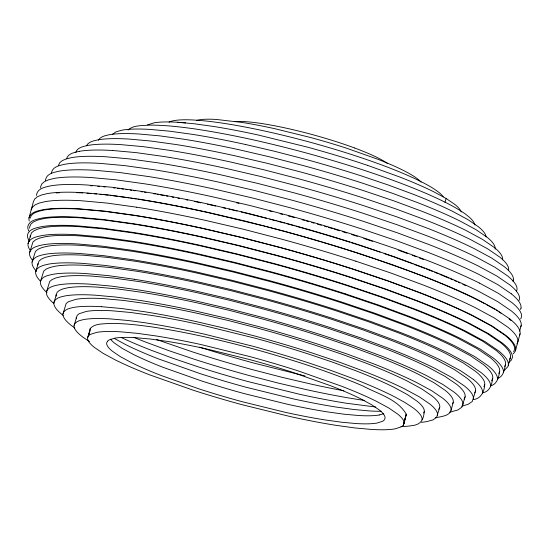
<?xml version="1.0" encoding="UTF-8"?>
<svg xmlns="http://www.w3.org/2000/svg" width="549" height="549" viewBox="0 0 549 549"><rect width="100%" height="100%" fill="white"/><g stroke="black" fill="none" stroke-linecap="round" stroke-linejoin="round"><path stroke-width="0.82" d="M89.864 330.937L90.269 328.419C94.95 323.354 102.738 324.102 109.025 323.43C123.34 323.244 137.586 324.926 151.737 326.895C188.485 332.44 224.733 340.936 260.528 350.859C295.238 360.707 329.695 371.742 362.889 385.961C377.534 393.901 397.524 398.897 406.274 414.172L403.295 425.303L401.518 426.779L395.054 428.858A166.573 24.623 15.3 0 1 371.399 429.442L354.812 427.939L335.487 425.249A166.573 24.623 15.3 0 1 290.764 416.684L241.69 404.599A166.573 24.623 15.3 0 1 192.98 390.147L149.486 374.782A166.573 24.623 15.3 0 1 115.393 359.972L102.951 353.24L94.099 347.194A166.573 24.623 15.3 0 1 87.648 337.683L89.864 330.937L87.648 337.683M404.085 423.554L406.274 414.172L403.295 425.303L404.085 423.554A166.573 24.623 15.3 0 0 397.627 414.035L388.774 407.989L376.333 401.257A166.573 24.623 15.3 0 0 342.24 386.448L298.752 371.083A166.573 24.623 15.3 0 0 250.035 356.637L200.968 344.546A166.573 24.623 15.3 0 0 156.239 335.981L136.921 333.291L120.327 331.788A166.573 24.623 15.3 0 0 96.679 332.378L90.208 334.451L88.437 335.926L90.269 328.419M29.269 220.986A255.875 37.819 15.3 0 1 28.994 217.884L33.393 201.764L34.614 199.067L37.339 196.796L41.58 194.97L47.289 193.605A256.067 37.847 15.3 0 1 83.668 192.706L109.176 195.012L138.904 199.15A256.067 37.847 15.3 0 1 207.68 212.326L245.012 221.034L283.16 230.916A256.067 37.847 15.3 0 1 358.065 253.137L392.96 264.913L424.953 276.771A256.067 37.847 15.3 0 1 477.383 299.548L496.516 309.897L510.138 319.195A255.875 37.819 15.3 0 1 520.054 333.826L515.23 351.346L513.26 353.837M30.044 250.042A249.905 36.941 15.3 0 1 28.061 243.598L31.444 232.9L34.107 230.683L38.252 228.906L43.831 227.567A250.09 36.968 15.3 0 1 79.358 226.689L104.269 228.947L133.297 232.989A250.09 36.968 15.3 0 1 200.474 245.856L236.935 254.359L274.191 264.014A250.09 36.968 15.3 0 1 347.352 285.713L381.431 297.215L412.676 308.799A250.09 36.968 15.3 0 1 463.884 331.04L482.571 341.149L495.871 350.228A250.09 36.968 15.3 0 1 505.56 364.522C504.222 369.649 503.701 376.593 497.62 378.378M32.405 260.205A245.993 36.358 15.3 0 1 29.571 252.67L32.94 242.013L35.561 239.831L39.638 238.081L45.135 236.763A246.172 36.385 15.3 0 1 80.106 235.898L104.626 238.115L133.201 242.095A246.172 36.385 15.3 0 1 199.328 254.763L235.212 263.136L271.885 272.633A246.172 36.385 15.3 0 1 343.9 293.996L377.451 305.319L408.209 316.718A246.172 36.385 15.3 0 1 458.614 338.616L477.006 348.567L490.099 357.502A246.172 36.385 15.3 0 1 499.638 371.57C498.677 377.369 497.078 384.561 490.305 385.885M36.447 271.22A241.025 35.623 15.3 0 1 32.096 262.01L35.438 251.408L38.011 249.267L42.005 247.551L47.386 246.261A241.196 35.651 15.3 0 1 81.65 245.417L105.676 247.592L133.675 251.49A241.196 35.651 15.3 0 1 198.464 263.897L233.627 272.098L269.559 281.411A241.196 35.651 15.3 0 1 340.119 302.341L372.991 313.431L403.124 324.603A241.196 35.651 15.3 0 1 452.506 346.055L470.527 355.807L483.36 364.563A241.196 35.651 15.3 0 1 492.707 378.343C491.918 384.472 489.804 391.615 482.791 392.803M40.509 281.232A235.096 34.752 15.3 0 1 35.685 271.638L39.006 261.104L41.511 259.018L45.402 257.344L50.645 256.088A235.096 34.752 15.3 0 1 84.045 255.264L107.467 257.385L134.759 261.18A235.096 34.752 15.3 0 1 197.901 273.278L232.179 281.273L267.198 290.346A235.096 34.752 15.3 0 1 335.974 310.748L368.015 321.563L397.387 332.447A235.096 34.752 15.3 0 1 445.52 353.357L463.088 362.862L475.592 371.399A235.096 34.752 15.3 0 1 484.698 384.828C484.335 391.76 480.862 398.773 473.348 399.576M47.029 292.706A227.609 33.64 15.3 0 1 40.441 281.589L43.721 271.124L46.143 269.106L49.918 267.487L54.996 266.265A227.78 33.667 15.3 0 1 87.36 265.469L110.047 267.521L136.488 271.199A227.78 33.667 15.3 0 1 197.674 282.92L230.882 290.668L264.81 299.459A227.78 33.667 15.3 0 1 331.445 319.223L362.484 329.702L390.943 340.25A227.78 33.667 15.3 0 1 437.58 360.508L454.599 369.717L466.719 377.986A227.78 33.667 15.3 0 1 475.544 391.005L472.257 401.463L468.112 404.345L461.654 406.178M53.843 303.48A218.962 32.364 15.3 0 1 46.459 291.876L49.705 281.507L52.038 279.565L55.669 278.007L60.555 276.833A219.12 32.391 15.3 0 1 91.683 276.065L113.506 278.041L138.945 281.582A219.12 32.391 15.3 0 1 197.805 292.857L229.75 300.31L262.388 308.764A219.12 32.391 15.3 0 1 326.49 327.78L356.356 337.855L383.73 348.004A219.12 32.391 15.3 0 1 428.597 367.494L444.964 376.353L456.624 384.307A219.12 32.391 15.3 0 1 465.113 396.831L461.867 407.2L457.88 409.966L451.017 411.867A218.962 32.364 15.3 0 1 449.604 412.1M451.045 410.323L453.248 402.266A208.956 30.888 15.3 0 0 445.15 390.325L434.039 382.735L418.427 374.288A208.956 30.888 15.3 0 0 375.64 355.704L349.535 346.028L321.062 336.42A208.956 30.888 15.3 0 0 259.931 318.29L228.803 310.219L198.34 303.117A208.956 30.888 15.3 0 0 142.212 292.363L117.953 288.987L97.139 287.106A208.956 30.888 15.3 0 0 67.458 287.841L62.792 288.952L59.333 290.442L57.11 292.294L53.912 302.554C55.209 297.75 61.097 296.831 65.249 295.897A208.805 30.861 15.3 0 1 94.936 295.163L115.75 297.05L140.002 300.42A208.805 30.861 15.3 0 1 196.13 311.173L226.6 318.283L257.714 326.346A208.805 30.861 15.3 0 1 318.852 344.477L347.332 354.091L373.43 363.761A208.805 30.861 15.3 0 1 416.217 382.344L431.83 390.799L442.947 398.382A208.805 30.861 15.3 0 1 451.038 410.323C449.755 415.133 443.853 416.046 439.708 416.979A208.805 30.861 15.3 0 1 435.453 417.576M74.726 327.973L70.656 324.946A196.913 29.104 15.3 0 1 63.018 313.685L66.155 303.549L68.254 301.799L75.913 299.342A197.057 29.124 15.3 0 1 103.905 298.656L123.539 300.427L146.411 303.611A197.057 29.124 15.3 0 1 199.342 313.754L228.068 320.451L257.426 328.062A197.057 29.124 15.3 0 1 315.071 345.156L341.931 354.222L366.547 363.349A197.057 29.124 15.3 0 1 406.891 380.876L421.618 388.836L432.097 395.994A197.057 29.124 15.3 0 1 439.735 407.255L436.592 417.391L433.01 419.882L426.841 421.591A196.913 29.104 15.3 0 1 421.358 422.291M89.521 341.588L83.242 337.395A182.707 27.004 15.3 0 1 74.108 325.351L77.169 315.359L79.118 313.733L86.234 311.455A183.078 27.059 15.3 0 1 112.243 310.809L130.477 312.463L151.73 315.421A183.078 27.059 15.3 0 1 200.907 324.843L254.873 338.129A183.078 27.059 15.3 0 1 308.428 354.016L333.38 362.436L356.253 370.918A183.078 27.059 15.3 0 1 393.736 387.196L407.413 394.601L417.151 401.25A183.078 27.059 15.3 0 1 424.247 411.709C423.567 420.088 420.472 424.823 412.107 425.599A182.941 27.038 15.3 0 1 400.962 426.58M444.992 202.499L446.09 198.47L433.648 191.738A166.498 24.609 15.3 0 0 399.555 176.929L367.61 165.373M504.428 370.184L507.907 366.657L510.529 357.214L509.623 359.211M519.635 331.116L521.179 325.475A254.736 37.655 15.3 0 0 511.291 310.906L497.737 301.655L478.694 291.347A254.736 37.655 15.3 0 0 426.484 268.667L394.649 256.87L359.904 245.142A254.736 37.655 15.3 0 0 285.322 223.024L247.359 213.184L210.192 204.516A254.736 37.655 15.3 0 0 141.717 191.402L112.126 187.278L86.728 184.979A254.736 37.655 15.3 0 0 50.522 185.878C45.457 187.017 38.272 188.135 36.687 194.003A254.736 37.655 15.3 0 0 36.646 195.499M28.987 217.884C30.579 211.989 37.792 210.871 42.877 209.725A255.875 37.819 15.3 0 1 79.262 208.826L104.77 211.132L134.484 215.27M28.054 243.598C29.605 237.847 36.653 236.749 41.621 235.631A249.905 36.941 15.3 0 1 77.155 234.752L102.066 237.003L131.087 241.045A249.905 36.941 15.3 0 1 198.264 253.913L234.732 262.415L271.975 272.071A249.905 36.941 15.3 0 1 345.143 293.77M29.571 252.664C31.094 247.002 38.032 245.925 42.925 244.82A245.993 36.358 15.3 0 1 77.896 243.955L102.423 246.178L130.991 250.152A245.993 36.358 15.3 0 1 197.118 262.82L233.009 271.192L269.669 280.69A245.993 36.358 15.3 0 1 341.691 302.053L375.248 313.376L405.992 324.775A245.993 36.358 15.3 0 1 456.397 346.673L474.796 356.624L487.889 365.559A245.993 36.358 15.3 0 1 497.428 379.627M32.089 262.01C33.585 256.458 40.386 255.402 45.176 254.324A241.025 35.623 15.3 0 1 79.447 253.473L103.473 255.649L131.465 259.547A241.025 35.623 15.3 0 1 196.254 271.954L231.424 280.162L267.342 289.467A241.025 35.623 15.3 0 1 337.909 310.398L370.781 321.494L400.907 332.66A241.025 35.623 15.3 0 1 450.297 354.112L468.324 363.863L481.15 372.62A241.025 35.623 15.3 0 1 490.497 386.4M66.546 158.819C68.007 153.411 74.63 152.382 79.303 151.332M75.707 152.649C77.121 147.413 83.537 146.411 88.066 145.389A227.609 33.64 15.3 0 1 120.43 144.593L143.117 146.645L169.552 150.323A227.615 33.647 15.3 0 1 230.738 162.044L263.945 169.792L297.867 178.583A227.609 33.64 15.3 0 1 364.509 198.347L395.555 208.826L424.006 219.367A227.609 33.64 15.3 0 1 470.644 239.632L487.67 248.841L499.782 257.11A227.609 33.64 15.3 0 1 508.607 270.122M40.434 281.582C41.848 276.346 48.264 275.344 52.793 274.328A227.609 33.64 15.3 0 1 85.157 273.526L107.844 275.577L134.279 279.263M46.459 291.876C47.818 286.839 53.994 285.871 58.345 284.897A218.962 32.364 15.3 0 1 89.48 284.121L111.303 286.098L136.735 289.639A218.962 32.364 15.3 0 1 195.595 300.914L227.54 308.366L260.171 316.821A218.962 32.364 15.3 0 1 324.281 335.837L354.146 345.918L381.521 356.061A218.962 32.364 15.3 0 1 426.381 375.55L442.762 384.41L454.414 392.363A218.962 32.364 15.3 0 1 462.903 404.887M63.018 313.685C64.24 309.149 69.792 308.284 73.703 307.406A196.913 29.104 15.3 0 1 101.702 306.713M74.094 325.344C75.234 321.138 80.387 320.335 84.024 319.511A182.941 27.038 15.3 0 1 110.04 318.873L128.274 320.52L143.955 322.62A182.515 26.976 15.3 0 1 205.285 334.368L252.657 346.186A182.941 27.038 15.3 0 1 306.218 362.072L331.171 370.5L354.043 378.968A182.707 27.004 15.3 0 1 395.301 397.167L405.21 402.657L412.889 407.722A182.707 27.004 15.3 0 1 422.03 419.765M512.979 281.356L513.363 280.072M516.561 291.025L516.959 289.7A241.025 35.623 15.3 0 0 507.599 275.914L494.779 267.164L476.758 257.412A241.196 35.651 15.3 0 0 427.376 235.96L397.236 224.788L364.371 213.698A241.196 35.651 15.3 0 0 293.804 192.768L257.879 183.455L222.716 175.255A241.196 35.651 15.3 0 0 157.927 162.847L129.928 158.949L105.895 156.774A241.196 35.651 15.3 0 0 71.638 157.618L66.257 158.908L62.257 160.624L59.69 162.765L58.544 165.304M519.073 300.392L519.478 299.047A245.993 36.358 15.3 0 0 509.932 284.972L496.845 276.037L478.454 266.087A245.993 36.358 15.3 0 0 428.035 244.188L397.291 232.797L363.74 221.467A245.993 36.358 15.3 0 0 291.718 200.111L255.059 190.606L219.161 182.234A245.993 36.358 15.3 0 0 153.041 169.572L124.465 165.592L99.939 163.369A245.993 36.358 15.3 0 0 64.974 164.24C60.081 165.338 53.143 166.422 51.613 172.084A245.993 36.358 15.3 0 0 51.572 173.532M520.582 309.478L520.994 308.113M520.761 326.875L521.179 325.475M519.642 335.233L520.061 333.826M31.19 209.821L32.405 207.124L35.136 204.852L39.377 203.034L45.087 201.661A256.067 37.847 15.3 0 1 81.465 200.762L106.973 203.075L136.694 207.213M30.071 218.173L31.286 215.489L33.997 213.225L38.217 211.413L43.906 210.054A254.921 37.682 15.3 0 1 80.12 209.155L105.518 211.454L135.109 215.572A254.921 37.682 15.3 0 1 203.583 228.693L240.743 237.36L278.72 247.201A254.921 37.682 15.3 0 1 353.295 269.319L388.033 281.047L419.889 292.85A254.921 37.682 15.3 0 1 472.078 315.524L491.129 325.825L504.689 335.082A254.921 37.682 15.3 0 1 514.564 349.651L513.658 351.669M35.685 271.638L36.804 269.161L39.302 267.075L43.199 265.4L48.442 264.144A235.096 34.752 15.3 0 1 81.842 263.321L105.257 265.442L132.549 269.243A235.096 34.752 15.3 0 1 195.698 281.335L229.976 289.33L264.995 298.409A235.096 34.752 15.3 0 1 333.771 318.804L365.812 329.62L395.184 340.504A235.096 34.752 15.3 0 1 443.317 361.414L460.886 370.918L473.389 379.455M423.663 412.999L424.247 411.709M438.802 409.334L439.735 407.255M452.589 403.735L453.248 402.266M464.07 399.137L465.113 396.831M474.734 392.803L475.544 391.005M483.868 386.688L484.705 384.828M491.561 380.889L492.707 378.343M520.651 318.921L521.55 316.917A252.993 37.394 15.3 0 0 511.743 302.465L498.286 293.276L479.387 283.051M498.76 373.519L499.638 371.57M504.668 366.499L505.56 364.522M516.945 343.914L517.858 341.89A256.067 37.847 15.3 0 0 507.935 327.252L494.313 317.953L475.18 307.605A256.067 37.847 15.3 0 0 422.744 284.828L390.758 272.977L355.862 261.194M86.502 145.622C88.773 141.594 93.893 140.757 98.024 139.844A218.962 32.364 15.3 0 1 129.159 139.069L150.989 141.045L176.414 144.586A218.962 32.364 15.3 0 1 235.274 155.861L267.226 163.314L299.857 171.768A218.962 32.364 15.3 0 1 363.966 190.784L393.832 200.865L421.2 211.008A218.962 32.364 15.3 0 1 466.067 230.498L482.441 239.357L494.093 247.311A218.962 32.364 15.3 0 1 502.582 259.835M98.346 140.242C100.515 136.399 105.394 135.596 109.34 134.731A208.805 30.861 15.3 0 1 139.027 133.997L159.841 135.877L184.093 139.254A208.805 30.861 15.3 0 1 240.222 150.007L270.691 157.11L301.806 165.174A208.805 30.861 15.3 0 1 362.937 183.304L391.423 192.919L417.521 202.595A208.805 30.861 15.3 0 1 460.309 221.178L475.921 229.626L487.038 237.209A208.805 30.861 15.3 0 1 495.129 249.157M112.449 134.32L116.038 131.829L122.207 130.12A196.913 29.104 15.3 0 1 150.206 129.427L169.833 131.204L192.699 134.388A196.913 29.104 15.3 0 1 245.636 144.524M128.054 130.065C133.249 125.062 141.422 125.872 148.093 125.131C163.828 124.932 179.496 126.778 195.053 128.946C235.459 135.04 275.317 144.387 314.673 155.298C352.842 166.121 390.73 178.26 427.232 193.893C440.243 199.699 453.289 205.669 465.065 213.781C468.921 216.882 473.41 219.95 474.933 224.918M508.436 362.656L511.146 360.398L512.361 357.708A254.736 37.655 15.3 0 0 502.472 343.139L488.919 333.888L469.875 323.581A254.736 37.655 15.3 0 0 417.665 300.9L385.83 289.103L351.086 277.375A254.736 37.655 15.3 0 0 276.504 255.258L238.541 245.417L201.373 236.749M147.53 124.925L154.001 122.852A166.498 24.609 15.3 0 1 177.65 122.269L194.236 123.772L213.568 126.462A166.498 24.609 15.3 0 1 258.284 135.027L307.365 147.118A166.498 24.609 15.3 0 1 356.075 161.564L367.617 165.373M383.758 413.685L379.284 414.982M196.302 120.512L199.006 119.867A121.185 17.911 15.3 0 1 216.224 119.442L242.363 122.489A121.185 17.911 15.3 0 1 274.912 128.727L310.631 137.525A121.185 17.911 15.3 0 1 346.09 148.038L377.739 159.224A121.185 17.911 15.3 0 1 402.554 170.005L407.392 172.51A116.34 17.197 15.3 0 1 415.168 177.169L416.698 178.253A120.814 17.856 15.3 0 1 421.11 182.213M112.703 150.501L136.125 152.622L163.403 156.424A234.924 34.724 15.3 0 1 226.559 168.516L260.837 176.51L295.849 185.583A234.931 34.724 15.3 0 1 364.632 205.985L396.673 216.8L426.038 227.684A234.924 34.724 15.3 0 1 474.178 248.594L491.746 258.099L504.25 266.636A234.924 34.724 15.3 0 1 513.356 280.072M101.702 306.713L121.336 308.49L144.202 311.674A196.913 29.104 15.3 0 1 197.132 321.81L225.865 328.515L255.21 336.118A196.913 29.104 15.3 0 1 312.861 353.22L339.721 362.278L364.337 371.405A196.913 29.104 15.3 0 1 404.682 388.932L419.415 396.9L429.894 404.05A196.913 29.104 15.3 0 1 437.526 415.312M177.65 122.269L185.576 122.866M90.599 185.727L92.205 185.85M97.825 186.276L99.431 186.399M86.955 193.221L91.004 193.529M94.236 193.776L96.665 193.962M103.521 186.804L105.168 186.976M99.98 194.305L103.294 194.648M104.955 194.82L108.27 195.169M375.825 407.022L346.474 403.254A174.63 25.81 15.3 0 1 299.569 394.271L248.1 381.589A174.63 25.81 15.3 0 1 197.009 366.437L173.21 358.401L151.394 350.324A174.63 25.81 15.3 0 1 121.247 337.498M113.389 187.827L115.064 188.046M117.568 188.369L119.243 188.582M121.748 188.904L123.422 189.117M125.927 189.439L127.601 189.652M109.924 195.341L117.507 196.316M119.188 196.528L129.07 197.901M130.127 190.029L131.815 190.283M133.496 190.537L135.178 190.784M141.072 191.663L142.761 191.917M130.676 198.141L136.303 198.978M137.909 199.218L139.515 199.459A254.921 37.682 15.3 0 1 171.631 205.093M364.255 400.399L356.939 399.308A189.975 28.081 15.3 0 1 305.91 389.536L278.213 383.072L249.919 375.742A189.975 28.081 15.3 0 1 194.339 359.259L168.447 350.516L144.716 341.725A189.975 28.081 15.3 0 1 133.832 337.374M245.636 144.524L274.37 151.229L303.714 158.833A196.913 29.104 15.3 0 1 361.366 175.927L388.225 184.992L412.834 194.113A196.913 29.104 15.3 0 1 453.186 211.646L467.913 219.614L478.392 226.764A196.913 29.104 15.3 0 1 486.064 236.866M215.702 206.067L210.713 204.935A252.993 37.394 15.3 0 0 207.433 204.214M222.352 207.57L225.68 208.325M305.169 375.969L253.734 363.054A213.63 31.574 15.3 0 1 199.527 347.167M236.578 202.753L238.973 203.329M229.002 209.08L237.086 211.015M241.128 211.983L246.789 213.341M247.599 213.534L266.402 218.289M263.28 225.824L207.989 212.573A254.921 37.682 15.3 0 0 172.489 205.257M269.559 210.926L271.995 211.571M280.114 213.726L282.55 214.371M269.683 219.161L276.257 220.904M277.897 221.343L284.464 223.086M264.103 226.03L283.126 231.081A254.921 37.682 15.3 0 1 320.952 241.828M345.143 293.77L379.229 305.278L410.467 316.848A249.905 36.941 15.3 0 1 461.675 339.097L480.361 349.205L493.661 358.284A249.905 36.941 15.3 0 1 503.351 372.579M363.733 238.403L372.407 241.265M359.3 245.252L376.84 251.044M374.583 258.771L357.708 253.206A254.921 37.682 15.3 0 0 339.522 247.455M377.65 251.325L380.066 252.163M384.101 253.549L392.967 256.616M375.386 259.039L408.785 270.842M398.67 250.317L407.482 253.508M393.777 256.891L409.986 262.758M156.575 339.563L192.569 351.916A202.492 29.927 15.3 0 0 251.813 369.491L281.966 377.3L311.489 384.19A202.492 29.927 15.3 0 0 343.935 390.799M412.292 255.271L416.293 256.795M419.498 258.009L423.505 259.533M410.755 263.053L413.068 263.925M414.605 264.515L424.61 268.31M409.561 271.137L424.295 276.73A254.921 37.682 15.3 0 1 476.491 299.404L485.213 303.92M486.668 304.674L494.8 309.293M114.322 338.459L126.16 344.861A158.387 23.408 15.3 0 0 158.592 358.95L199.966 373.567A158.387 23.408 15.3 0 0 246.302 387.313L292.988 398.807A158.387 23.408 15.3 0 0 335.528 406.96L353.913 409.52L369.69 410.947A158.387 23.408 15.3 0 0 381.109 411.263M446.09 198.47L454.949 204.516A166.498 24.609 15.3 0 1 461.222 212.01M496.214 310.144L497.579 311.015M498.938 311.88L500.983 313.184M511.297 293.818L497.998 284.739L479.311 274.63A249.905 36.941 15.3 0 0 428.096 252.382L396.865 240.805L362.779 229.304A249.905 36.941 15.3 0 0 289.611 207.604L252.368 197.949L215.901 189.446A249.905 36.941 15.3 0 0 148.724 176.579L119.703 172.537L94.785 170.279A249.905 36.941 15.3 0 0 59.258 171.164C54.289 172.276 47.241 173.381 45.691 179.132A249.905 36.941 15.3 0 0 45.649 180.6M505.725 335.309L492.11 326.017L472.977 315.661A255.875 37.819 15.3 0 0 420.534 292.885L388.555 281.033L353.652 269.25A255.875 37.819 15.3 0 0 278.734 247.036L240.606 237.154L203.267 228.446A255.875 37.819 15.3 0 0 134.484 215.27M63.183 315.401L62.01 314.495A208.805 30.861 15.3 0 1 53.919 302.554M169.065 122.118A144.243 21.322 15.3 0 1 309.972 142.191A144.243 21.322 15.3 0 1 443.283 196.81M56.19 192.96A254.921 37.682 15.3 0 1 59.457 192.747M76.812 192.672A254.921 37.682 15.3 0 1 82.769 192.939M321.769 242.068A254.921 37.682 15.3 0 1 338.726 247.208M509.095 318.969A254.921 37.682 15.3 0 1 511.002 320.568M288.225 215.881A250.09 36.968 15.3 0 1 294.717 217.665M302.005 219.696A250.09 36.968 15.3 0 1 304.434 220.382M306.047 220.842A250.09 36.968 15.3 0 1 308.463 221.528M311.688 222.455A250.09 36.968 15.3 0 1 314.103 223.148M317.322 224.088A250.09 36.968 15.3 0 1 321.33 225.262M324.528 226.202A250.09 36.968 15.3 0 1 326.916 226.915M328.508 227.389A250.09 36.968 15.3 0 1 332.481 228.59M334.067 229.063A250.09 36.968 15.3 0 1 339.598 230.752M342.741 231.726A250.09 36.968 15.3 0 1 346.831 232.996M351.71 234.533A250.09 36.968 15.3 0 1 357.372 236.331M511.297 293.818A249.905 36.941 15.3 0 1 520.987 308.113M79.31 151.332A234.931 34.724 15.3 0 1 112.703 150.501M479.387 283.051A252.993 37.394 15.3 0 0 427.589 260.549L395.98 248.834L361.503 237.195A252.993 37.394 15.3 0 0 287.491 215.242L249.802 205.477L212.916 196.878A252.993 37.394 15.3 0 0 144.963 183.86L115.592 179.77L90.393 177.485A252.993 37.394 15.3 0 0 54.454 178.377L48.813 179.729L44.62 181.527L41.923 183.771L40.722 186.44A252.993 37.394 15.3 0 0 40.681 187.923M144.408 192.177A252.993 37.394 15.3 0 1 146.061 192.445M153.624 193.708A252.993 37.394 15.3 0 1 155.326 194.003M157.035 194.298A252.993 37.394 15.3 0 1 158.757 194.6M160.397 194.888A252.993 37.394 15.3 0 1 164.528 195.629M166.196 195.931A252.993 37.394 15.3 0 1 167.87 196.24M172.084 197.029A252.993 37.394 15.3 0 1 173.779 197.352M177.924 198.141A252.993 37.394 15.3 0 1 179.564 198.464M186.159 199.767A252.993 37.394 15.3 0 1 187.827 200.104M194.442 201.456A252.993 37.394 15.3 0 1 200.907 202.814M286.104 223.525A252.993 37.394 15.3 0 1 294.312 225.783M295.952 226.236A252.993 37.394 15.3 0 1 321.206 233.49M322.826 233.97A252.993 37.394 15.3 0 1 341.252 239.549M342.048 239.796A252.993 37.394 15.3 0 1 349.933 242.267M351.504 242.761A252.993 37.394 15.3 0 1 358.524 245.005M426.168 268.914A252.993 37.394 15.3 0 1 432.365 271.357M434.65 272.277A252.993 37.394 15.3 0 1 438.397 273.793M439.879 274.397A252.993 37.394 15.3 0 1 449.007 278.213M450.489 278.844A252.993 37.394 15.3 0 1 452.678 279.791M454.208 280.457A252.993 37.394 15.3 0 1 456.617 281.513M458.202 282.213A252.993 37.394 15.3 0 1 459.767 282.913M462.848 284.307A252.993 37.394 15.3 0 1 465.861 285.686M201.373 236.749A254.736 37.655 15.3 0 0 132.899 223.635L103.308 219.518L77.91 217.212A254.736 37.655 15.3 0 0 41.703 218.111C36.639 219.25 29.454 220.369 27.869 226.236A254.736 37.655 15.3 0 0 28.836 231.019M30.216 237.01A250.09 36.968 15.3 0 1 30.257 235.542M136.687 207.206A256.067 37.847 15.3 0 1 205.477 220.389L242.809 229.091L280.951 238.98A256.067 37.847 15.3 0 1 355.862 261.194M505.718 335.309A255.875 37.819 15.3 0 1 515.648 349.946M134.279 279.263A227.615 33.647 15.3 0 1 195.465 290.984L228.672 298.725L262.594 307.515A227.609 33.64 15.3 0 1 329.235 327.279L360.281 337.759L388.733 348.306A227.609 33.64 15.3 0 1 435.371 368.564L452.397 377.774L464.509 386.043A227.609 33.64 15.3 0 1 473.334 399.061M29.509 241.306A252.808 37.366 15.3 0 1 27.505 234.794C29.056 228.967 36.2 227.862 41.223 226.73A252.808 37.366 15.3 0 1 77.169 225.838L102.368 228.123L131.726 232.206A252.808 37.366 15.3 0 1 199.685 245.225L236.578 253.83L274.253 263.589A252.808 37.366 15.3 0 1 348.265 285.549L382.749 297.187L414.351 308.895A252.808 37.366 15.3 0 1 466.156 331.397L485.062 341.629L498.519 350.811A252.808 37.366 15.3 0 1 508.319 365.27M29.66 228.219A252.993 37.394 15.3 0 1 29.701 226.73L30.902 224.067L33.599 221.823L37.785 220.019L43.433 218.674A252.993 37.394 15.3 0 1 79.372 217.781L104.571 220.06L133.942 224.15A252.993 37.394 15.3 0 1 201.895 237.168L238.781 245.774L276.47 255.539A252.993 37.394 15.3 0 1 350.482 277.492L384.959 289.124L416.567 300.838A252.993 37.394 15.3 0 1 468.366 323.34L487.265 333.566L500.722 342.754A252.993 37.394 15.3 0 1 510.529 357.214M473.382 379.455A234.924 34.724 15.3 0 1 482.496 392.885M37.847 264.961A235.096 34.752 15.3 0 1 37.888 263.582M56.135 296.151A208.956 30.888 15.3 0 1 56.115 294.497M110.459 339.097A146.439 21.644 15.3 0 0 114.59 343.166L122.372 348.478L133.318 354.4A146.439 21.644 15.3 0 0 163.307 367.425L201.552 380.944A146.439 21.644 15.3 0 0 244.401 393.647L287.559 404.277A146.439 21.644 15.3 0 0 326.895 411.812L343.887 414.179L358.476 415.504A146.439 21.644 15.3 0 0 379.284 414.982M76.318 318.736A183.078 27.059 15.3 0 1 76.304 317.288M234.883 121.61A85.781 12.682 15.3 0 1 248.855 121.933A82.837 12.243 15.3 0 1 258.181 123.017A85.781 12.682 15.3 0 1 292.768 129.646A82.837 12.243 15.3 0 1 305.519 132.783A85.781 12.682 15.3 0 1 343.187 143.955A82.837 12.243 15.3 0 1 354.496 147.949M354.489 147.949A85.781 12.682 15.3 0 1 380.848 159.402A82.837 12.243 15.3 0 1 386.393 162.724A85.781 12.682 15.3 0 1 387.47 163.492M107.398 341.306L106.705 342.851A146.439 21.644 15.3 0 0 112.38 351.223L120.169 356.541L131.115 362.457A146.439 21.644 15.3 0 0 161.097 375.482L199.349 389.001A146.439 21.644 15.3 0 0 242.191 401.71L285.356 412.34A146.439 21.644 15.3 0 0 324.692 419.875L341.684 422.236L356.274 423.56A146.439 21.644 15.3 0 0 377.074 423.046L382.77 421.22L384.327 419.923L385.021 418.379A146.439 21.644 15.3 0 0 379.345 410.007L371.556 404.695L360.618 398.773A146.439 21.644 15.3 0 0 330.628 385.748L292.377 372.229A146.439 21.644 15.3 0 0 249.534 359.526L206.376 348.889A146.439 21.644 15.3 0 0 167.04 341.354L150.042 338.994L135.452 337.669A146.439 21.644 15.3 0 0 114.652 338.184L108.963 340.009L107.398 341.306"/></g></svg>
